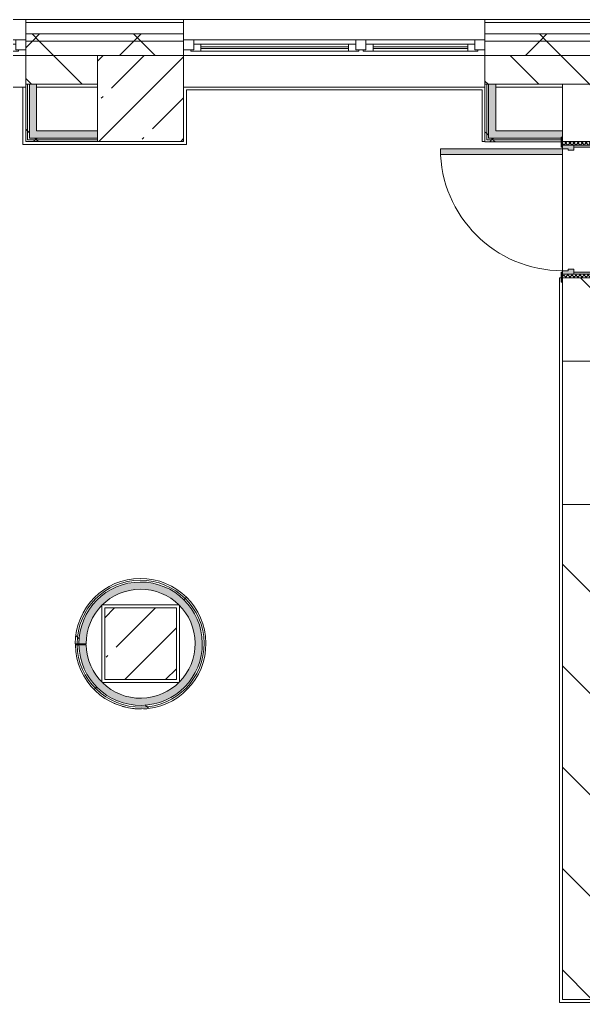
# Model space of a CAD drawing. Header units: millimetres. Extents: x 81711 to 274967, y -8553 to 29000.
# Drawn here: x 195574 to 199502, y 20500 to 27350 of the extents above; entities that cross this region are included whole.
import ezdxf

# ---------------------------------------------------------------- set-up
doc = ezdxf.new("R2010")
doc.units = ezdxf.units.MM
for name, color, linetype, lineweight, true_color in [('A-DOOR-5', 7, 'Continuous', 5, 0xe2e2e2), ('A-DOOR-6', 7, 'Continuous', 5, 0xaaaaaa), ('A-DOOR-FRAM-3', 7, 'Continuous', 5, 0xe2e2e2), ('A-DOOR-FRAM-4', 7, 'Continuous', 5, 0xaaaaaa), ('A-FLOR-2', 7, 'Continuous', 5, 0xaaaaaa), ('I-WALL-25', 7, 'Continuous', 5, 0xe7e7e7), ('I-WALL-26', 7, 'Continuous', 9, 0xe7e7e7)]:
    doc.layers.add(name, color=color, linetype=linetype, lineweight=lineweight, true_color=true_color)
for name, color, linetype, lineweight in [('A-GLAZ-3', 7, 'Continuous', 5), ('A-WALL', 7, 'Continuous', 9), ('A-WALL-10', 7, 'Continuous', 5), ('I-WALL-27', 7, 'Continuous', 5), ('S-COLS-1', 7, 'Continuous', 5)]:
    doc.layers.add(name, color=color, linetype=linetype, lineweight=lineweight)
pattern_1 = [(45, (147956.67, 0), (-353.5534, 353.5534), []), (135, (147956.67, 0), (-353.5534, -353.5534), [])]
pattern_2 = [(45, (147956.7, 0), (-530.33, 530.33), []), (135, (147956.7, 0), (-530.33, -530.33), [])]

# ---------------------------------------------------------------- blocks, each defined once
blk = doc.blocks.new('BSC_Колонна _Прямоугольная - 500х500-V143-1_5_3_птичка')
at = {"layer": 'S-COLS-1'}
h = blk.add_hatch(dxfattribs=at)
h.set_pattern_fill('FP_140', color=256, style=0, pattern_type=2)
h.set_pattern_definition([(45, (-48460, -23000), (-285.123, 285.123), []), (45, (-48174.88, -23000), (-285.123, 285.123), [504.031, -100.806, 16.764, -84.042])])
h.paths.add_polyline_path([(-250, -250), (250, -250), (250, 250), (-250, 250), (-250, 67)])
for p, q in [((250, 250), (-250, 250)), ((-250, 250), (-250, -250)), ((250, -250), (250, 250)), ((-250, -250), (250, -250))]:
    blk.add_line(p, q, dxfattribs=at)
blk = doc.blocks.new('120_Окно_СКБ_2Ст - 120_Окно_СКБ_2Ст 3100х2500 _мал_створка слева_-22273855-1_5_3_птичка')
at = {"layer": 'A-GLAZ-3'}
for p, q in [((-1550, -75), (-1550, -5)), ((-1550, -5), (-1480, -5)), ((1550, -5), (-1550, -5)), ((-1480, -5), (-1480, -75)), ((650, -35), (-1480, -35)), ((-1480, -35), (-1480, -75)), ((-1430, -85), (-1430, -35)), ((-1430, -55), (600, -55)), ((600, -65), (-1430, -65)), ((600, -85), (600, -35)), ((650, -75), (650, -5)), ((650, -5), (720, -5)), ((650, -75), (650, -35)), ((720, -5), (720, -75)), ((1480, -35), (720, -35)), ((720, -35), (720, -75)), ((770, -85), (770, -35)), ((770, -55), (1430, -55)), ((1430, -65), (770, -65)), ((1430, -85), (1430, -35)), ((1480, -75), (1480, -5)), ((1480, -5), (1550, -5)), ((1480, -75), (1480, -35)), ((1550, -5), (1550, -75)), ((-1480, -75), (-1550, -75)), ((-1550, -75), (-1500, -75)), ((-1480, -75), (-1500, -75)), ((-1500, -75), (-1500, -85)), ((-1500, -85), (670, -85)), ((670, -85), (-1500, -85)), ((720, -75), (650, -75)), ((670, -75), (650, -75)), ((670, -75), (700, -75)), ((670, -85), (670, -75)), ((720, -75), (700, -75)), ((700, -75), (700, -85)), ((700, -85), (1500, -85)), ((1500, -85), (700, -85)), ((1550, -75), (1480, -75)), ((1500, -75), (1480, -75)), ((1500, -75), (1550, -75)), ((1500, -85), (1500, -75))]:
    blk.add_line(p, q, dxfattribs=at)
blk = doc.blocks.new('120_Окно_СКБ_2Ст - 120_Окно_СКБ_2Ст 2100х2400 _мал створка справа_-19092174-1_5_3_птичка')
at = {"layer": 'A-GLAZ-3'}
for p, q in [((-1050, -75), (-1050, -5)), ((-1050, -5), (-980, -5)), ((1050, -5), (-1050, -5)), ((-980, -5), (-980, -75)), ((150, -35), (-980, -35)), ((-980, -35), (-980, -75)), ((-930, -85), (-930, -35)), ((-930, -55), (100, -55)), ((100, -65), (-930, -65)), ((100, -85), (100, -35)), ((150, -75), (150, -5)), ((150, -5), (220, -5)), ((150, -75), (150, -35)), ((220, -5), (220, -75)), ((980, -35), (220, -35)), ((220, -35), (220, -75)), ((270, -85), (270, -35)), ((270, -55), (930, -55)), ((930, -65), (270, -65)), ((930, -85), (930, -35)), ((980, -75), (980, -5)), ((980, -5), (1050, -5)), ((980, -75), (980, -35)), ((1050, -5), (1050, -75)), ((-980, -75), (-1050, -75)), ((-1050, -75), (-1000, -75)), ((-980, -75), (-1000, -75)), ((-1000, -75), (-1000, -85)), ((-1000, -85), (170, -85)), ((170, -85), (-1000, -85)), ((220, -75), (150, -75)), ((170, -75), (150, -75)), ((170, -75), (200, -75)), ((170, -85), (170, -75)), ((220, -75), (200, -75)), ((200, -75), (200, -85)), ((200, -85), (1000, -85)), ((1000, -85), (200, -85)), ((1050, -75), (980, -75)), ((1000, -75), (980, -75)), ((1000, -75), (1050, -75)), ((1000, -85), (1000, -75))]:
    blk.add_line(p, q, dxfattribs=at)
blk = doc.blocks.new('110_Дверь_СКБ_1Ст_Внутренняя1 - Д-26л 950х2100 EIW30-32941023-1_5_3_птичка')
at = {"layer": 'A-DOOR-5'}
h = blk.add_hatch(color=256, dxfattribs=at)
h.paths.add_polyline_path([(-437.5, 92.9), (-437.5, 20), (-402.5, 20), (-407.2, 60), (-412.5, 65.8), (-412.5, 100), (-437.5, 94.9), (-437.5, 94)])
h.paths.add_polyline_path([(427.5, 44), (427.5, 20), (462.5, 20), (462.5, 100), (437.5, 100), (437.5, 60), (427.5, 60)])
at = {"layer": 'A-DOOR-6'}
h = blk.add_hatch(dxfattribs=at)
h.set_pattern_fill('FP_6', color=256, style=0, pattern_type=2)
h.set_pattern_definition([(135, (1826.41, 164.685), (-14.14214, -14.14214), []), (225, (1826.41, 164.685), (14.14214, -14.14214), [])])
h.paths.add_polyline_path([(462.5, 100), (467.5, -100), (487.5, -100), (487.5, 100), (467.5, 100)])
at = {"layer": 'A-DOOR-FRAM-3'}
for points in [[(397.5, 100), (437.5, 100), (437.5, 950), (397.5, 950), (397.5, 120)], [(-492.5, 108), (-492.5, 100), (-422.5, 100), (-422.5, 108), (-483.6, 108)], [(447.5, 108), (447.5, 100), (517.5, 100), (517.5, 108), (462.5, 108)], [(-437.5, -100), (-422.5, -100), (-422.5, 20), (-437.5, 20)], [(447.5, -100), (462.5, -100), (462.5, 20), (447.5, 20)], [(-492.5, -108), (-422.5, -108), (-422.5, -100), (-492.5, -100)], [(447.5, -100), (447.5, -108), (517.5, -108), (517.5, -100), (462.5, -100)]]:
    blk.add_hatch(color=256, dxfattribs=at).paths.add_polyline_path(points)
at = {"layer": 'A-DOOR-FRAM-4'}
h = blk.add_hatch(dxfattribs=at)
h.set_pattern_fill('FP_7', color=256, style=0, pattern_type=2)
h.set_pattern_definition([(45, (-296.384, 164.685), (-14.1421, 14.1421), []), (135, (-296.384, 164.685), (-14.1421, -14.1421), [])])
h.paths.add_polyline_path([(-462.5, -100), (-437.5, -100), (-443.3, 100), (-462.5, 100)])
at = {"layer": 'A-DOOR-6'}
for p, q in [((437.5, 950), (397.5, 950)), ((397.5, 950), (397.5, 100)), ((437.5, 100), (437.5, 950)), ((397.5, 100), (437.5, 100))]:
    blk.add_line(p, q, dxfattribs=at)
blk.add_arc((437.5, 100), 850, 90, 180, dxfattribs=at)
at = {"layer": 'A-DOOR-FRAM-4'}
for p, q in [((-422.5, 108), (-492.5, 108)), ((-492.5, 108), (-492.5, 100)), ((-492.5, 100), (-422.5, 100)), ((-437.5, 100), (-462.5, 100)), ((-462.5, 100), (-462.5, -100)), ((-412.5, 100), (-437.5, 100)), ((-437.5, 100), (-437.5, 20)), ((-437.5, -100), (-437.5, 100)), ((-422.5, 100), (-437.5, 100)), ((-437.5, 100), (-437.5, 99)), ((-437.5, 99), (-422.5, 99)), ((-422.5, 100), (-422.5, 108)), ((-422.5, 99), (-422.5, 100)), ((-412.5, 60), (-412.5, 100)), ((437.5, 100), (437.5, 60)), ((462.5, 100), (437.5, 100)), ((517.5, 108), (447.5, 108)), ((447.5, 108), (447.5, 100)), ((462.5, 100), (447.5, 100)), ((447.5, 100), (447.5, 99)), ((447.5, 100), (517.5, 100)), ((447.5, 99), (462.5, 99)), ((462.5, 20), (462.5, 100)), ((487.5, 100), (462.5, 100)), ((462.5, 100), (462.5, -100)), ((462.5, 99), (462.5, 100)), ((487.5, -100), (487.5, 100)), ((517.5, 100), (517.5, 108)), ((-437.5, 20), (-402.5, 20)), ((-422.5, 20), (-437.5, 20)), ((-437.5, 20), (-437.5, -100)), ((-422.5, -100), (-422.5, 20)), ((-402.5, 60), (-412.5, 60)), ((-402.5, 20), (-402.5, 60)), ((437.5, 60), (427.5, 60)), ((427.5, 60), (427.5, 20)), ((427.5, 20), (462.5, 20)), ((462.5, 20), (447.5, 20)), ((447.5, 20), (447.5, -100)), ((462.5, -100), (462.5, 20)), ((-422.5, -100), (-492.5, -100)), ((-492.5, -100), (-492.5, -108)), ((-492.5, -108), (-422.5, -108)), ((-462.5, -100), (-437.5, -100)), ((-437.5, -100), (-422.5, -100)), ((-422.5, -108), (-422.5, -100)), ((447.5, -100), (462.5, -100)), ((517.5, -100), (447.5, -100)), ((447.5, -100), (447.5, -108)), ((447.5, -108), (517.5, -108)), ((462.5, -100), (487.5, -100)), ((517.5, -108), (517.5, -100))]:
    blk.add_line(p, q, dxfattribs=at)
blk = doc.blocks.new('DOR_Проход в стене_Прямоугольный - 1000x1500-23441848-1_5_3_птичка')
at = {"layer": 'A-DOOR-6'}
for p, q in [((500, 100), (-500, 100)), ((500, -100), (-500, -100))]:
    blk.add_line(p, q, dxfattribs=at)

msp = doc.modelspace()

# ---------------------------------------------------------------- hatches: boundary and pattern name
at = {"layer": 'A-WALL-10'}
h = msp.add_hatch(dxfattribs=at)
h.set_pattern_fill('FP_94', color=256, style=0, pattern_type=2)
h.set_pattern_definition(pattern_1)
h.paths.add_polyline_path([(231381.8, 27200), (232926.7, 27200), (232926.7, 27250), (228306.7, 27250), (228306.7, 27200), (231181.8, 27200)])
h.paths.add_polyline_path([(218766.7, 27200), (218766.7, 27250), (216166.7, 27250), (216166.7, 27200), (218266.7, 27200)])
h.paths.add_polyline_path([(214716.7, 27200), (215066.7, 27200), (215066.7, 27250), (214116.7, 27250), (214116.7, 27200)])
h.paths.add_polyline_path([(220866.7, 27200), (222206.7, 27200), (222206.7, 27250), (220866.7, 27250), (220866.7, 27210)])
h.paths.add_polyline_path([(225206.7, 27200), (225206.7, 27250), (224306.7, 27250), (224306.7, 27200), (224706.7, 27200)])
h.paths.add_polyline_path([(205661.7, 27200), (205661.7, 27250), (204816.7, 27250), (204816.7, 27200)])
h.paths.add_polyline_path([(208214.7, 27200), (209016.7, 27200), (209016.7, 27250), (207961.7, 27250), (207961.7, 27200)])
h.paths.add_polyline_path([(196716.7, 27200), (196716.7, 27250), (195616.7, 27250), (195616.7, 27200), (196116.7, 27200)])
h.paths.add_polyline_path([(198816.7, 27200), (199716.7, 27200), (199716.7, 27250), (198816.7, 27250), (198816.7, 27210)])
h.paths.add_polyline_path([(202716.7, 27200), (202716.7, 27250), (201816.7, 27250), (201816.7, 27200), (202636.5, 27200)])
h.paths.add_polyline_path([(192516.7, 27200), (192516.7, 27250), (190116.7, 27250), (190116.7, 27200), (191480.1, 27200)])
h = msp.add_hatch(dxfattribs=at)
h.set_pattern_fill('FP_94', color=256, style=0, pattern_type=2)
h.set_pattern_definition(pattern_1)
h.paths.add_polyline_path([(190716.7, 27100), (192516.7, 27100), (192516.7, 27200), (190116.7, 27200), (190116.7, 27100)])
h.paths.add_polyline_path([(208716.7, 27100), (209016.7, 27100), (209016.7, 27200), (207961.7, 27200), (207961.7, 27100), (208214.7, 27100)])
h.paths.add_polyline_path([(232056.7, 27100), (232926.7, 27100), (232922.1, 27200), (228306.7, 27198.1), (228306.7, 27100), (231381.8, 27100)])
h.paths.add_polyline_path([(198816.7, 27100), (199716.7, 27100), (199716.7, 27200), (198816.7, 27200), (198816.7, 27140)])
h.paths.add_polyline_path([(201816.7, 27100), (202716.7, 27100), (202716.7, 27200), (201816.7, 27200), (201816.7, 27140)])
h.paths.add_polyline_path([(195816.7, 27100), (196716.7, 27100), (196716.7, 27200), (195616.7, 27200), (195616.7, 27100)])
h.paths.add_polyline_path([(215066.7, 27100), (215066.7, 27102), (215034.7, 27102), (215034.7, 27110), (215066.7, 27110), (215066.7, 27200), (214116.7, 27200), (214116.7, 27100), (215034.7, 27100)])
h.paths.add_polyline_path([(205661.7, 27100), (205661.7, 27200), (204816.7, 27200), (204816.7, 27100), (205306.7, 27100)])
h.paths.add_polyline_path([(224706.7, 27100), (225206.7, 27100), (225206.7, 27200), (224306.7, 27200), (224306.7, 27100)])
h.paths.add_polyline_path([(216198.7, 27100), (218766.7, 27100), (218766.7, 27200), (216166.7, 27200), (216166.7, 27110), (216198.7, 27110), (216198.7, 27102), (216166.7, 27100)])
h.paths.add_polyline_path([(221496.7, 27100), (222206.7, 27100), (222206.7, 27200), (220866.7, 27200), (220866.7, 27100)])
h = msp.add_hatch(dxfattribs=at)
h.set_pattern_fill('FP_105', color=256, style=0, pattern_type=2)
h.set_pattern_definition([(135, (147956.67, 0), (-176.7767, -176.7767), [])])
h.paths.add_polyline_path([(205306.7, 26900), (205661.7, 26900), (205661.7, 27100), (204816.7, 27100), (204816.7, 26900)])
h.paths.add_polyline_path([(190716.7, 26900), (192516.7, 26900), (192516.7, 27100), (190716.7, 27100), (190716.7, 27061.4)])
h.paths.add_polyline_path([(198917.7, 26900), (199716.7, 26900), (199716.7, 27100), (198816.7, 27100), (198816.7, 26900)])
h.paths.add_polyline_path([(201816.7, 26900), (202116.7, 26900), (202116.7, 27100), (201816.7, 27100), (201816.7, 26969.4)])
h.paths.add_polyline_path([(228606.7, 26900), (228606.7, 27100), (228306.7, 27100), (228306.7, 26900)])
h.paths.add_polyline_path([(208716.7, 26900), (209016.7, 26900), (209016.7, 27100), (208716.7, 27100), (208716.7, 26953.9)])
h.paths.add_polyline_path([(224706.7, 26900), (224706.7, 27100), (224306.7, 27100), (224306.7, 26900), (224384.9, 26900)])
h.paths.add_polyline_path([(215016.7, 26900), (215016.7, 27100), (214716.7, 27100), (214716.7, 26900)])
h.paths.add_polyline_path([(207961.7, 26900), (208116.7, 26900), (208116.7, 27100), (207961.7, 27100), (207961.7, 26936.5)])
h.paths.add_polyline_path([(216162.7, 26900), (218266.7, 26900), (218266.7, 27100), (216162.7, 27100), (216162.7, 27091.3)])
h.paths.add_polyline_path([(222206.7, 26900), (222206.7, 27100), (221996.7, 27100), (221996.7, 26900)])
h.paths.add_polyline_path([(221496.7, 26900), (221496.7, 27100), (220866.7, 27100), (220866.7, 26900)])
h.paths.add_polyline_path([(195616.7, 26900), (196116.7, 26900), (196116.7, 27100), (195616.7, 27100), (195616.7, 27079.6)])
at = {"layer": 'I-WALL-25'}
for points in [[(195691.7, 26525), (195691.7, 26900), (195641.7, 26900), (195641.7, 26525)], [(195691.7, 26525), (196116.7, 26525), (196116.7, 26575), (195691.7, 26575)], [(196404.6, 22570.2), (196477.2, 22574.3), (196548.1, 22590.6), (196622.3, 22623), (196691, 22670.4), (196747, 22726.9), (196790.7, 22790.9), (196819.9, 22855), (196833.9, 22895.9), (196845.4, 22969.6), (196840, 23067), (196831.8, 23112), (196807, 23180.3), (196757.7, 23259.9), (196718.1, 23305.7), (196658.7, 23354.3), (196592.8, 23391.1), (196522.1, 23415.7), (196448.6, 23427.6), (196364, 23425.2), (196299.8, 23412.3), (196230.9, 23386.2), (196165.8, 23347.4), (196128.6, 23318.8), (196081.6, 23269.4), (196041, 23209.1), (196011.1, 23142.8), (195992.4, 23067), (195988.1, 23000), (196036.7, 23000.8), (196042.7, 23067.6), (196060.8, 23133.1), (196107.5, 23218.3), (196151.4, 23270), (196190.1, 23303.9), (196254.9, 23342.4), (196324.3, 23367.1), (196396.4, 23377.9), (196448.6, 23377.5), (196522.1, 23363.6), (196592.8, 23335), (196623.9, 23318.5), (196686.7, 23266), (196725, 23221.5), (196757.7, 23167.7), (196782.1, 23104.3), (196794.8, 23037.6), (196794.8, 22965.9), (196779.9, 22891.4), (196754, 22827.1), (196726.6, 22780.2), (196666.7, 22715.5), (196605.2, 22671.8), (196548.1, 22644.9), (196477.2, 22626.4), (196439.1, 22620.7), (196371.2, 22622.7), (196304.8, 22636.8), (196238.2, 22664.9), (196166.7, 22715.7), (196128.6, 22753.4), (196093.9, 22799.4), (196060.2, 22870.8), (196044.1, 22925.2), (196036.7, 22992.8), (195986.8, 22991.8), (195994.3, 22919.5), (196018.6, 22839.5), (196063.4, 22757.6), (196092.8, 22718.1), (196151.5, 22662.9), (196224.6, 22617), (196279.9, 22593.6), (196332.4, 22578.3), (196371.2, 22574)]]:
    msp.add_hatch(color=256, dxfattribs=at).paths.add_polyline_path(points)
at = {"layer": 'I-WALL-26'}
for points in [[(198891.7, 26524), (198891.7, 26900), (198841.7, 26900), (198841.7, 26524)], [(199076.2, 26524), (199348.7, 26524), (199348.7, 26530), (199356.7, 26530), (199356.7, 26574), (198891.7, 26574), (198891.7, 26524), (198917.7, 26524)]]:
    msp.add_hatch(color=256, dxfattribs=at).paths.add_polyline_path(points)
at = {"layer": 'I-WALL-27'}
h = msp.add_hatch(dxfattribs=at)
h.set_pattern_fill('FP_192', color=256, style=0, pattern_type=2)
h.set_pattern_definition(pattern_2)
h.paths.add_polyline_path([(195616.7, 26500), (195629.2, 26500), (195629.2, 26900), (195616.7, 26900), (195616.7, 26512.5)])
h = msp.add_hatch(dxfattribs=at)
h.set_pattern_fill('FP_192', color=256, style=0, pattern_type=2)
h.set_pattern_definition(pattern_2)
h.paths.add_polyline_path([(195629.2, 26512.5), (195641.7, 26516.4), (195641.7, 26900), (195629.2, 26900), (195629.2, 26516.4)])
h = msp.add_hatch(dxfattribs=at)
h.set_pattern_fill('FP_192', color=256, style=0, pattern_type=2)
h.set_pattern_definition(pattern_2)
h.paths.add_polyline_path([(198816.7, 26499), (198829.2, 26500), (198829.2, 26900), (198816.7, 26900), (198816.7, 26500)])
h = msp.add_hatch(dxfattribs=at)
h.set_pattern_fill('FP_192', color=256, style=0, pattern_type=2)
h.set_pattern_definition(pattern_2)
h.paths.add_polyline_path([(198829.2, 26511.5), (198841.7, 26511.5), (198841.7, 26900), (198829.2, 26900), (198829.2, 26539.9)])
h = msp.add_hatch(dxfattribs=at)
h.set_pattern_fill('FP_104', color=256, style=0, pattern_type=2)
h.set_pattern_definition([(135, (147956.67, 0), (-353.5534, -353.5534), [])])
h.paths.add_polyline_path([(199356.7, 20520), (199556.7, 20520), (199556.7, 23970), (199356.7, 23970), (199356.7, 20521.7)])
h.paths.add_polyline_path([(199556.7, 24970), (199556.7, 25550), (199356.7, 25550), (199356.7, 24970)])
h.paths.add_polyline_path([(199556.7, 26500), (199556.7, 26900), (199356.7, 26895.5), (199356.7, 26500), (199449.5, 26500)])
h = msp.add_hatch(dxfattribs=at)
h.set_pattern_fill('FP_192', color=256, style=0, pattern_type=2)
h.set_pattern_definition(pattern_2)
h.paths.add_polyline_path([(196116.7, 26500), (196116.7, 26512.5), (195629.2, 26509.4), (195629.2, 26500), (196107.5, 26500)])
h = msp.add_hatch(dxfattribs=at)
h.set_pattern_fill('FP_192', color=256, style=0, pattern_type=2)
h.set_pattern_definition(pattern_2)
h.paths.add_polyline_path([(196017, 26512.5), (196116.7, 26516.4), (196116.7, 26525), (195641.7, 26525), (195641.7, 26512.5), (196010.3, 26512.5)])
h = msp.add_hatch(dxfattribs=at)
h.set_pattern_fill('FP_192', color=256, style=0, pattern_type=2)
h.set_pattern_definition(pattern_2)
h.paths.add_polyline_path([(198917.7, 26499), (199348.7, 26500), (199348.7, 26511.5), (198829.2, 26508.4), (198829.2, 26499), (198891.7, 26499)])
h = msp.add_hatch(dxfattribs=at)
h.set_pattern_fill('FP_192', color=256, style=0, pattern_type=2)
h.set_pattern_definition(pattern_2)
h.paths.add_polyline_path([(199270.6, 26511.5), (199348.7, 26511.7), (199348.7, 26524), (198841.7, 26524), (198841.7, 26511.5), (198917.7, 26511.5)])
h = msp.add_hatch(dxfattribs=at)
h.set_pattern_fill('FP_192', color=256, style=0, pattern_type=2)
h.set_pattern_definition(pattern_2)
h.paths.add_polyline_path([(196385.7, 22546.1), (196479, 22550.5), (196555.3, 22568), (196630, 22599.7), (196690.9, 22638.7), (196739.7, 22681.1), (196786.1, 22735.9), (196821.9, 22794.2), (196849.8, 22861.9), (196866.5, 22934.1), (196870.1, 23021), (196856.1, 23112), (196831.8, 23182.4), (196799.3, 23243.5), (196757.2, 23299.8), (196695.6, 23357.5), (196637.1, 23396.3), (196578.9, 23423.8), (196522.3, 23442.3), (196448.9, 23453.6), (196358.7, 23450.1), (196293.1, 23437.1), (196225.7, 23412.3), (196147.9, 23365.5), (196096.7, 23322.1), (196041, 23254), (196011.1, 23204.3), (195980.5, 23124.8), (195967.2, 23067), (195963.2, 23000), (195974.2, 23000), (195987.3, 23100.9), (196011.1, 23173.2), (196041, 23231.4), (196081.6, 23287.5), (196131.8, 23337.6), (196190.1, 23379.4), (196282.3, 23420), (196324.3, 23432.5), (196396.4, 23442), (196499.2, 23433.2), (196574.2, 23411.9), (196636.8, 23382.1), (196700.5, 23337.4), (196755.5, 23282.2), (196797.6, 23222.2), (196829.6, 23154.7), (196849.7, 23083), (196857.2, 23040.4), (196852.8, 22934.8), (196835, 22860.7), (196810.4, 22801.1), (196775.6, 22743.1), (196728.8, 22687.8), (196666.7, 22636.4), (196593.5, 22596), (196532.8, 22574.3), (196454, 22560.5), (196371.2, 22561.4), (196304.8, 22573.4), (196234, 22598.6), (196166.7, 22636.7), (196111.6, 22681.4), (196060.2, 22740.4), (196031.2, 22783.7), (195994.3, 22873.3), (195981.4, 22923.3), (195969.2, 22991.5), (195961.8, 22991.3), (195969.4, 22916.6), (196002.2, 22816), (196034.2, 22756.1), (196086.8, 22688.9), (196137.9, 22642.2), (196197.1, 22603.1), (196262.5, 22573.3), (196329.9, 22554.5), (196385, 22546.2)])
h = msp.add_hatch(dxfattribs=at)
h.set_pattern_fill('FP_192', color=256, style=0, pattern_type=2)
h.set_pattern_definition(pattern_2)
h.paths.add_polyline_path([(196404.3, 22557.7), (196506.3, 22568.2), (196580.4, 22590.6), (196645.5, 22623), (196709.6, 22670.4), (196746.5, 22706.2), (196789.8, 22763.3), (196823.6, 22827.1), (196849.3, 22913.2), (196857.9, 22966.8), (196852.6, 23067), (196839.5, 23127.4), (196807, 23205.5), (196769.4, 23265.2), (196718.1, 23322.2), (196649.3, 23374.6), (196592.8, 23404.5), (196522.1, 23428.4), (196448.6, 23440), (196374.3, 23439.1), (196297.9, 23424.8), (196227.4, 23398.4), (196165.8, 23362.9), (196107.5, 23314.6), (196057.4, 23255.9), (196017, 23186.3), (195992.8, 23122), (195979.9, 23067), (195974.2, 23000), (195986.7, 23000), (195999.3, 23097.4), (196017, 23155.9), (196057.4, 23233.6), (196089, 23277.3), (196144.3, 23331.4), (196211.7, 23376.4), (196270.3, 23403.2), (196324.3, 23420), (196396.4, 23429.5), (196499.2, 23420.5), (196563.9, 23402.5), (196623.9, 23375.4), (196686.7, 23333), (196738.2, 23283.6), (196783.2, 23222.2), (196816.3, 23154.7), (196831.8, 23112), (196844.8, 23037.6), (196844.8, 22963.4), (196832.9, 22892.9), (196810.4, 22827.1), (196760.8, 22744.5), (196729.8, 22705.4), (196666.7, 22651.2), (196593.5, 22609.5), (196534.2, 22587.4), (196459.9, 22573.3), (196371.2, 22574), (196302.8, 22586.9), (196238.2, 22610.4), (196171.3, 22648.8), (196128.6, 22682), (196077.2, 22737.9), (196034.2, 22806.6), (196013.7, 22850.2), (195994.3, 22919.5), (195982, 22991.7), (195974.3, 22991.6), (195988.1, 22895.5), (196013.9, 22820.4), (196045, 22762.1), (196086.8, 22706.5), (196137.9, 22657.3), (196216.7, 22607), (196287.6, 22578.3), (196332.4, 22565.8), (196403.5, 22557.8)])
at = {"layer": 'S-COLS-1'}
h = msp.add_hatch(dxfattribs=at)
h.set_pattern_fill('FP_74', color=256, style=0, pattern_type=2)
h.set_pattern_definition([(45, (147956.67, 0), (-285.123, 285.123), []), (45, (148241.8, 0), (-285.123, 285.123), [504.031, -100.806, 16.764, -84.042])])
h.paths.add_polyline_path([(196374.3, 26500), (196716.7, 26500), (196716.7, 27100), (196116.7, 27100), (196116.7, 26500), (196128.6, 26500)])

# ---------------------------------------------------------------- linework, layer by layer
at = {"layer": 'A-FLOR-2'}
for p, q in [((195596.7, 26480), (195596.7, 26880)), ((198796.7, 26860), (196736.7, 26860)), ((196736.7, 26860), (196736.7, 26480)), ((198796.7, 26500), (198796.7, 26860)), ((196736.7, 26480), (195596.7, 26480)), ((198817.7, 26500), (198796.7, 26500)), ((199336.7, 20500), (199336.7, 25550)), ((199336.7, 25550), (199348.7, 25550)), ((196146.7, 23265.4), (196146.7, 22734.2)), ((196683.1, 23270), (196151.4, 23270)), ((196686.7, 22733.3), (196686.7, 23266)), ((196151.2, 22730), (196683.8, 22730)), ((205866.7, 20500), (199336.7, 20500))]:
    msp.add_line(p, q, dxfattribs=at)
for start, end in [(180, 180.91321), (245.51396, 246.83006), (253.98466, 256.37721), (262.7207, 265.92436), (272.48204, 275.47151)]:
    msp.add_arc((196416.7, 22998.6), 453.6, start, end, dxfattribs=at)
at = {"layer": 'A-WALL'}
for p, q in [((196716.7, 27330), (195616.7, 27330)), ((199716.7, 27330), (198816.7, 27330)), ((196716.7, 27250), (195616.7, 27250)), ((196716.7, 27200), (195616.7, 27200)), ((199716.7, 27250), (198816.7, 27250)), ((199716.7, 27200), (198816.7, 27200)), ((196116.7, 27100), (195616.7, 27100)), ((195616.7, 27100), (196116.7, 27100)), ((199716.7, 27100), (198816.7, 27100)), ((198816.7, 27100), (199716.7, 27100)), ((195629.2, 26900), (195629.2, 26512.5)), ((195641.7, 26900), (195641.7, 26525)), ((198829.2, 26511.5), (198829.2, 26900)), ((198841.7, 26524), (198841.7, 26900)), ((199556.7, 26900), (199356.7, 26900)), ((195629.2, 26512.5), (196116.7, 26512.5)), ((195641.7, 26525), (196116.7, 26525)), ((199348.7, 26511.5), (198829.2, 26511.5)), ((199348.7, 26524), (198841.7, 26524))]:
    msp.add_line(p, q, dxfattribs=at)
for radius in [442.5, 430]:
    msp.add_arc((196416.7, 23000), radius, 181.09218, 180, dxfattribs=at)
at = {"layer": 'A-WALL-10'}
for p, q in [((190116.7, 27350), (215066.7, 27350)), ((195616.7, 27350), (195616.7, 27100)), ((196716.7, 27100), (196716.7, 27350)), ((198816.7, 27350), (198816.7, 27100)), ((195616.7, 27100), (192516.7, 27100)), ((195616.7, 27100), (195616.7, 26900)), ((196116.7, 26900), (196116.7, 27100)), ((198816.7, 27100), (196116.7, 27100)), ((198816.7, 27100), (198816.7, 26900)), ((195691.7, 26900), (196116.7, 26900)), ((198891.7, 26900), (199356.7, 26900))]:
    msp.add_line(p, q, dxfattribs=at)
at = {"layer": 'I-WALL-27'}
for p, q in [((192516.7, 27100), (195616.7, 27100)), ((196716.7, 27100), (198816.7, 27100)), ((195617.3, 26880), (190736.7, 26880)), ((195691.7, 26900), (195616.7, 26900)), ((195616.7, 26900), (195616.7, 26500)), ((195691.7, 26575), (195691.7, 26900)), ((196116.7, 26880), (195691.7, 26880)), ((198816.7, 26880), (196716.7, 26880)), ((198816.7, 26900), (198816.7, 26499)), ((198891.7, 26900), (198816.7, 26900)), ((198891.7, 26574), (198891.7, 26900)), ((199356.7, 26880), (198891.7, 26880)), ((199356.7, 26900), (199356.7, 26530)), ((196116.7, 26575), (195691.7, 26575)), ((196116.7, 26500), (196116.7, 26575)), ((199356.7, 26574), (198891.7, 26574)), ((199356.7, 26530), (199356.7, 26574)), ((195616.7, 26500), (196116.7, 26500)), ((198816.7, 26499), (199348.7, 26499)), ((199356.7, 25600), (199356.7, 26410)), ((199356.7, 25520), (199356.7, 20520)), ((199356.7, 24970), (199556.7, 24970)), ((203806.7, 23970), (199356.7, 23970)), ((195961.7, 23000), (196036.7, 23000)), ((196036.7, 22992.8), (195961.8, 22991.3)), ((199356.7, 20520), (205886.7, 20520))]:
    msp.add_line(p, q, dxfattribs=at)
for radius in [455, 380]:
    msp.add_arc((196416.7, 23000), radius, 181.09218, 180, dxfattribs=at)
at = {"layer": 'S-COLS-1'}
for p, q in [((196716.7, 27100), (196116.7, 27100)), ((196116.7, 27100), (196116.7, 26900)), ((196716.7, 26500), (196716.7, 27100)), ((196116.7, 26900), (196116.7, 26500)), ((196116.7, 26500), (196716.7, 26500))]:
    msp.add_line(p, q, dxfattribs=at)

# ---------------------------------------------------------------- block references
at = {"layer": 'A-DOOR-6', "rotation": 89.9999999999999}
for name, p in [('110_Дверь_СКБ_1Ст_Внутренняя1 - Д-26л 950х2100 EIW30-32941023-1_5_3_птичка', (199456.7, 26012.5)), ('DOR_Проход в стене_Прямоугольный - 1000x1500-23441848-1_5_3_птичка', (199456.7, 24470))]:
    msp.add_blockref(name, p, dxfattribs=at)
at = {"layer": 'A-GLAZ-3'}
for name, p in [('120_Окно_СКБ_2Ст - 120_Окно_СКБ_2Ст 3100х2500 _мал_створка слева_-22273855-1_5_3_птичка', (194066.7, 27215)), ('120_Окно_СКБ_2Ст - 120_Окно_СКБ_2Ст 2100х2400 _мал створка справа_-19092174-1_5_3_птичка', (197766.7, 27215))]:
    msp.add_blockref(name, p, dxfattribs=at)
at = {"layer": 'S-COLS-1'}
msp.add_blockref('BSC_Колонна _Прямоугольная - 500х500-V143-1_5_3_птичка', (196416.7, 23000), dxfattribs=at)

doc.saveas('drawing.dxf')
